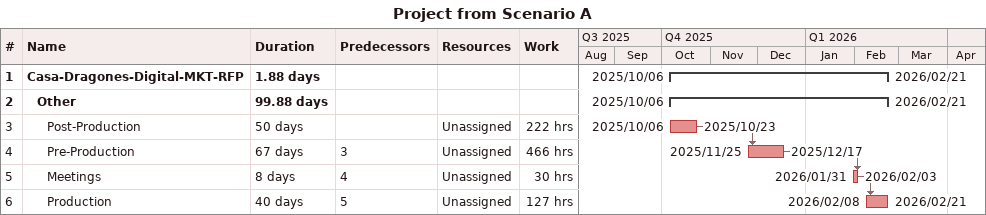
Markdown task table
Project from Scenario A

| ID | Level | Task | Duration | Start | Finish | Predecessors | Resources | Work (h) |
|---|---|---|---|---|---|---|---|---|
| 1 | 1 | **Casa-Dragones-Digital-MKT-RFP** | 1.88d | 2025-10-06 | 2026-02-21 |  |  |  |
| 2 | 2 | **Other** | 99.88d | 2025-10-06 | 2026-02-21 |  |  |  |
| 3 | 3 | Post-Production | 50d | 2025-10-06 | 2025-10-23 |  | Unassigned | 222 |
| 4 | 3 | Pre-Production | 67d | 2025-11-25 | 2025-12-17 | 3 | Unassigned | 466 |
| 5 | 3 | Meetings | 8d | 2026-01-31 | 2026-02-03 | 4 | Unassigned | 30 |
| 6 | 3 | Production | 40d | 2026-02-08 | 2026-02-21 | 5 | Unassigned | 127 |
